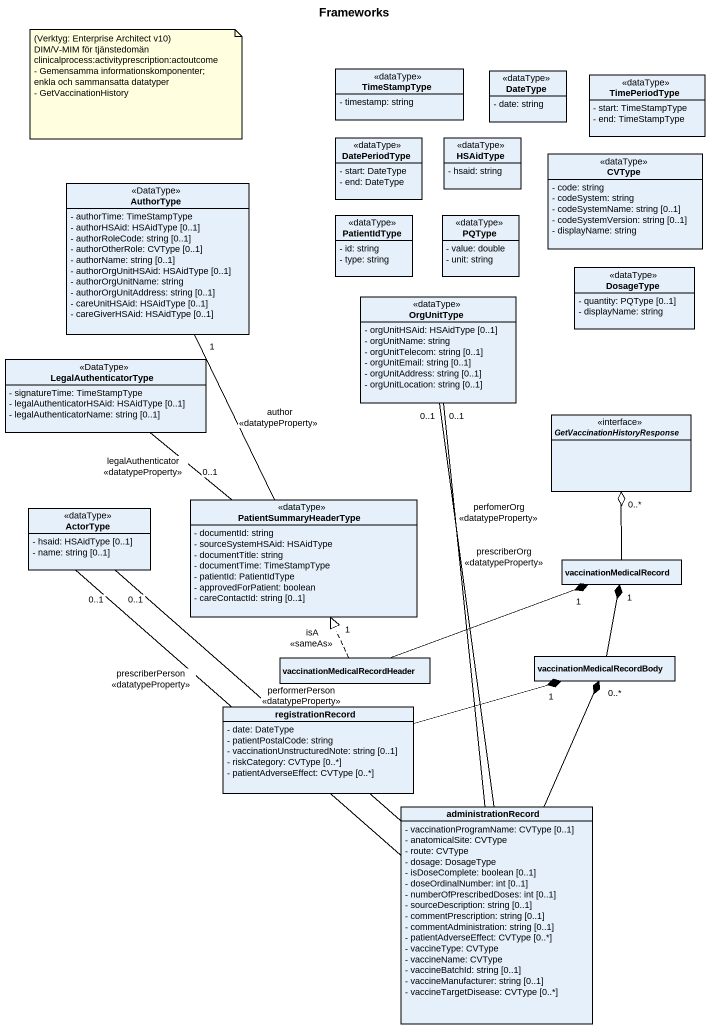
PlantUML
@startuml
title Frameworks
hide circle
hide empty members
skinparam classAttributeIconSize 0
class TimeStampType <<dataType>> {
  - timestamp: string
}
class DateType <<dataType>> {
  - date: string
}
class TimePeriodType <<dataType>> {
  - start: TimeStampType
  - end: TimeStampType
}
class DatePeriodType <<dataType>> {
  - start: DateType
  - end: DateType
}
class HSAidType <<dataType>> {
  - hsaid: string
}
class CVType <<dataType>> {
  - code: string
  - codeSystem: string
  - codeSystemName: string [0..1]
  - codeSystemVersion: string [0..1]
  - displayName: string
}
class AuthorType <<DataType>> {
  - authorTime: TimeStampType
  - authorHSAid: HSAidType [0..1]
  - authorRoleCode: string [0..1]
  - authorOtherRole: CVType [0..1]
  - authorName: string [0..1]
  - authorOrgUnitHSAid: HSAidType [0..1]
  - authorOrgUnitName: string
  - authorOrgUnitAddress: string [0..1]
  - careUnitHSAid: HSAidType [0..1]
  - careGiverHSAid: HSAidType [0..1]
}
class PatientIdType <<dataType>> {
  - id: string
  - type: string
}
class PQType <<dataType>> {
  - value: double
  - unit: string
}
class DosageType <<dataType>> {
  - quantity: PQType [0..1]
  - displayName: string
}
class OrgUnitType <<dataType>> {
  - orgUnitHSAid: HSAidType [0..1]
  - orgUnitName: string
  - orgUnitTelecom: string [0..1]
  - orgUnitEmail: string [0..1]
  - orgUnitAddress: string [0..1]
  - orgUnitLocation: string [0..1]
}
class LegalAuthenticatorType <<DataType>> {
  - signatureTime: TimeStampType
  - legalAuthenticatorHSAid: HSAidType [0..1]
  - legalAuthenticatorName: string [0..1]
}
interface "GetVaccinationHistoryResponse" as GetVaccinationHistoryRespons
class ActorType <<dataType>> {
  - hsaid: HSAidType [0..1]
  - name: string [0..1]
}
class PatientSummaryHeaderType <<dataType>> {
  - documentId: string
  - sourceSystemHSAid: HSAidType
  - documentTitle: string
  - documentTime: TimeStampType
  - patientId: PatientIdType
  - approvedForPatient: boolean
  - careContactId: string [0..1]
}
class vaccinationMedicalRecord
class "vaccinationMedicalRecordHeader" as vaccinationMedicalRecordHead
class vaccinationMedicalRecordBody
class registrationRecord {
  - date: DateType
  - patientPostalCode: string
  - vaccinationUnstructuredNote: string [0..1]
  - riskCategory: CVType [0..*]
  - patientAdverseEffect: CVType [0..*]
}
class administrationRecord {
  - vaccinationProgramName: CVType [0..1]
  - anatomicalSite: CVType
  - route: CVType
  - dosage: DosageType
  - isDoseComplete: boolean [0..1]
  - doseOrdinalNumber: int [0..1]
  - numberOfPrescribedDoses: int [0..1]
  - sourceDescription: string [0..1]
  - commentPrescription: string [0..1]
  - commentAdministration: string [0..1]
  - patientAdverseEffect: CVType [0..*]
  - vaccineType: CVType
  - vaccineName: CVType
  - vaccineBatchId: string [0..1]
  - vaccineManufacturer: string [0..1]
  - vaccineTargetDisease: CVType [0..*]
}
PatientSummaryHeaderType -up- "1" AuthorType : author\n<<datatypeProperty>>
PatientSummaryHeaderType "0..1" -up- LegalAuthenticatorType : legalAuthenticator\n<<datatypeProperty>>
vaccinationMedicalRecord -up-o "0..*" GetVaccinationHistoryRespons
vaccinationMedicalRecordHead .up.|> "1" PatientSummaryHeaderType : isA\n<<sameAs>>
vaccinationMedicalRecordHead -right-* "1" vaccinationMedicalRecord
vaccinationMedicalRecordBody -up-* "1" vaccinationMedicalRecord
registrationRecord -right-* "1" vaccinationMedicalRecordBody
administrationRecord -up- "0..1" OrgUnitType : prescriberOrg\n<<datatypeProperty>>
administrationRecord -up- "0..1" OrgUnitType : perfomerOrg\n<<datatypeProperty>>
administrationRecord -up- "0..1" ActorType : prescriberPerson\n<<datatypeProperty>>
administrationRecord -up- "0..1" ActorType : performerPerson\n<<datatypeProperty>>
administrationRecord -up-* "0..*" vaccinationMedicalRecordBody
note as N1
  (Verktyg: Enterprise Architect v10)
  DIM/V-MIM för tjänstedomän clinicalprocess:activityprescription:actoutcome
  - Gemensamma informationskomponenter; enkla och sammansatta datatyper
  - GetVaccinationHistory
end note
@enduml
